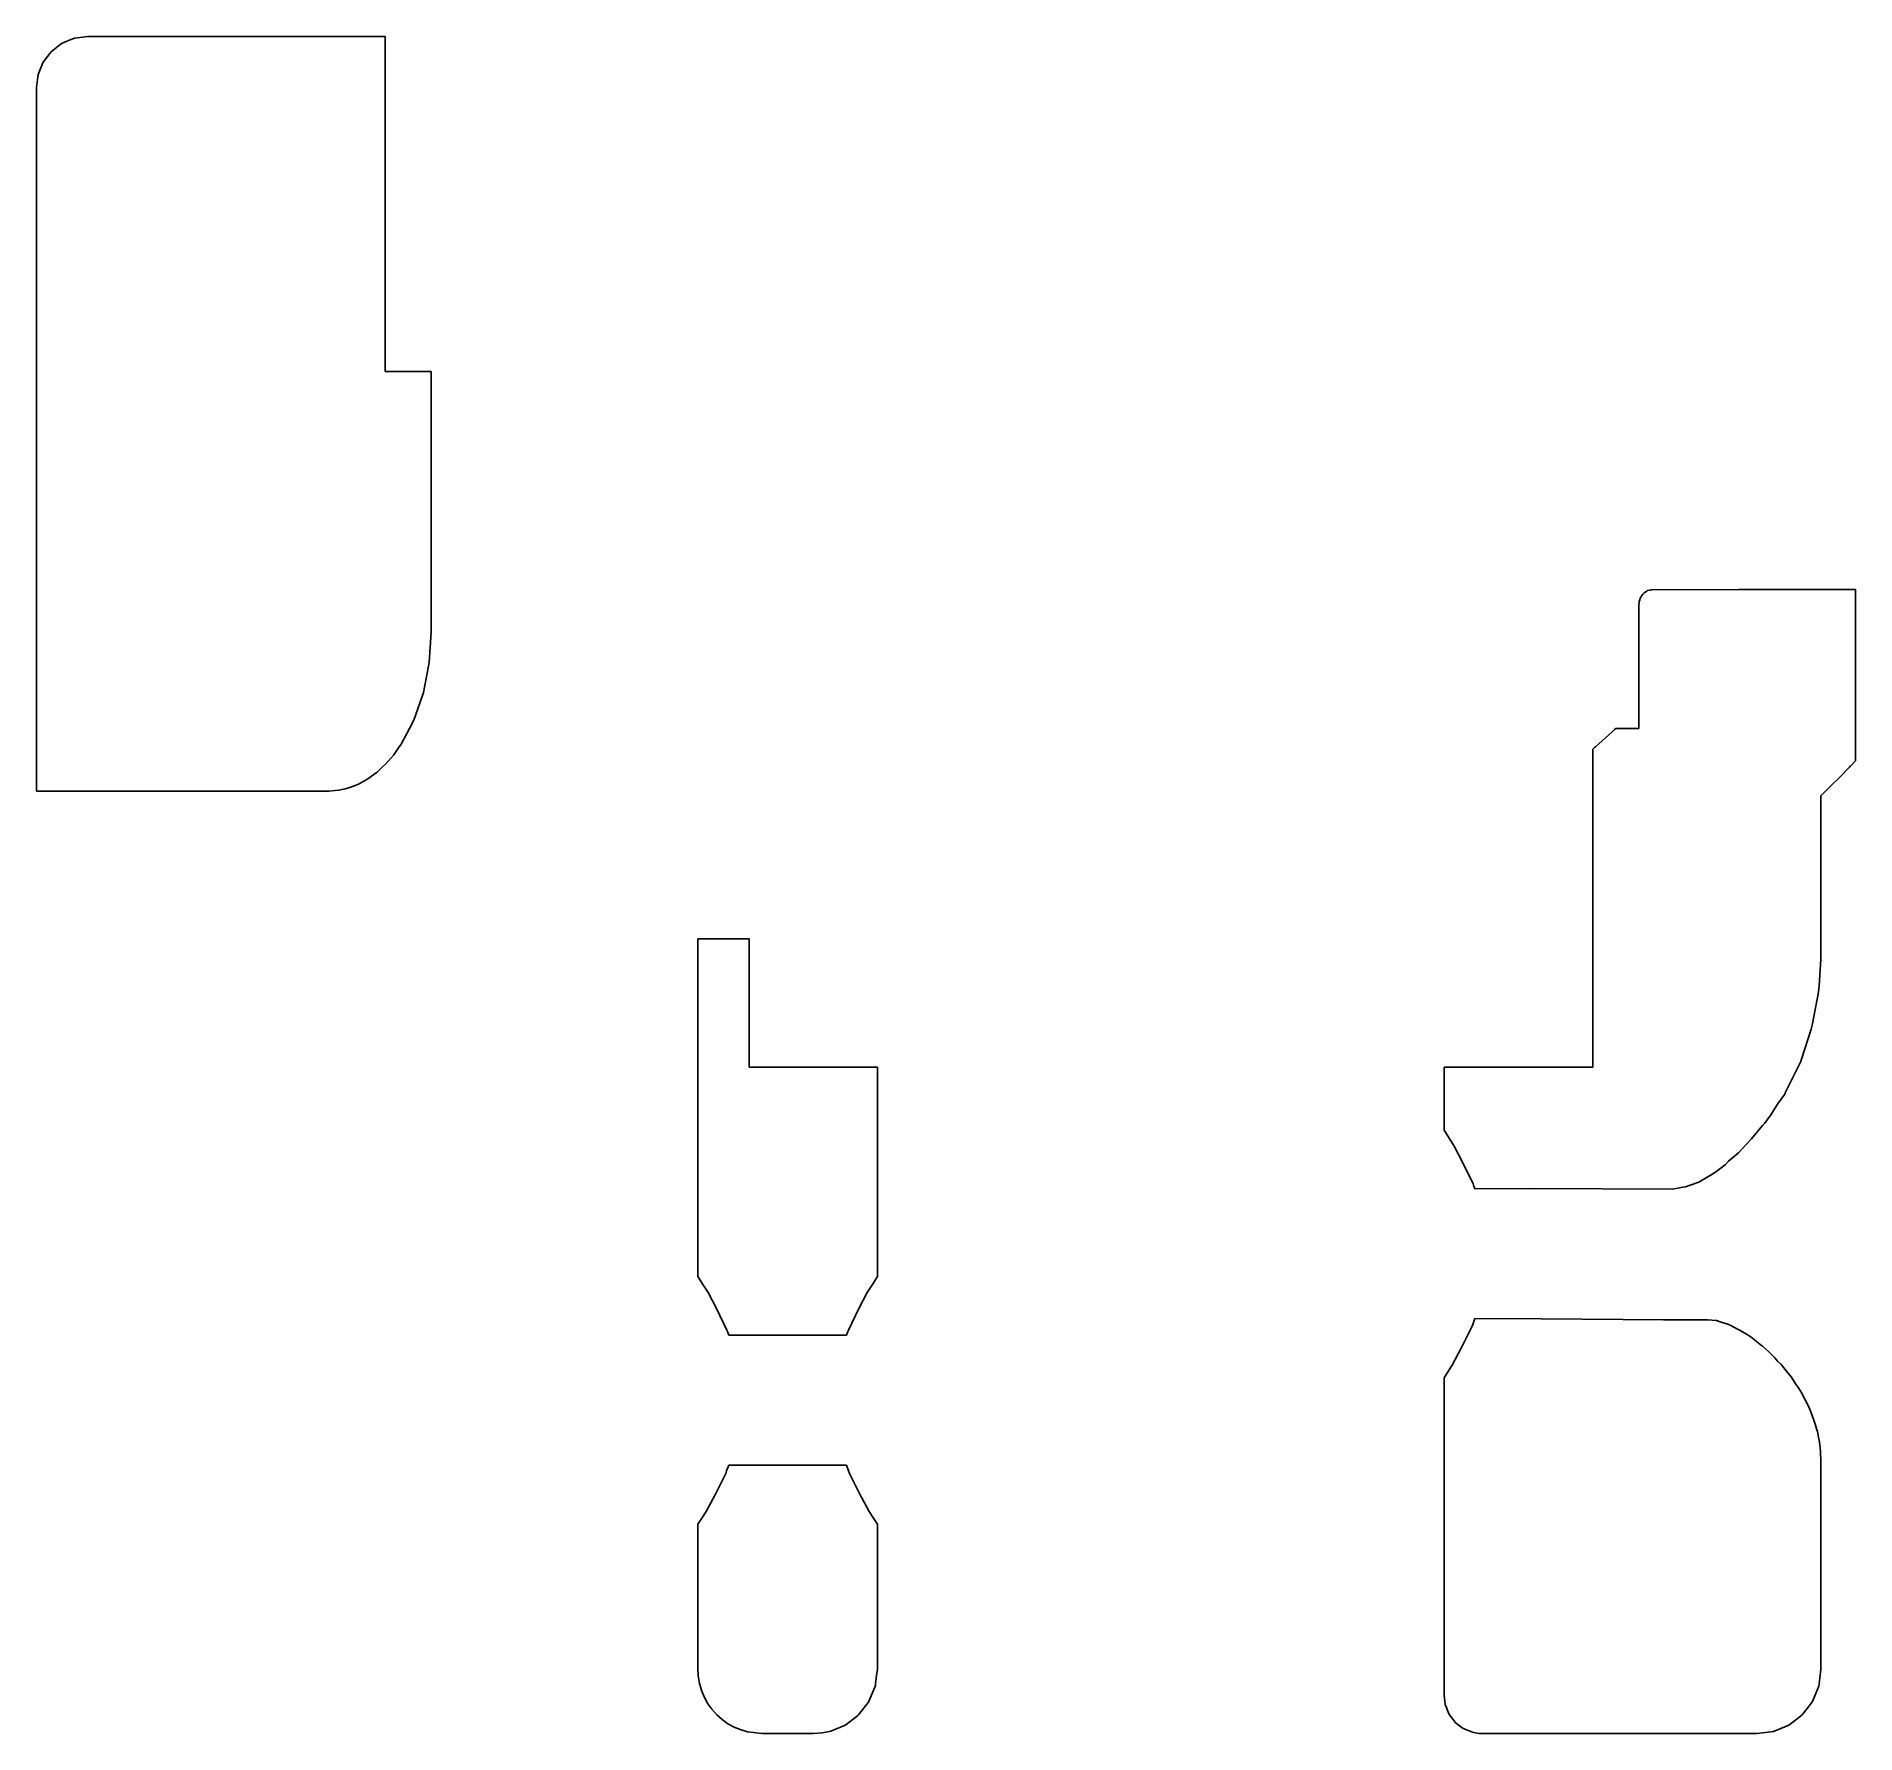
# Model space of a CAD drawing. Header units: metres. Extents: x 2.4 to 73.4, y -16 to 50.2.
import ezdxf

# ---------------------------------------------------------------- set-up
doc = ezdxf.new("R2010")
doc.units = ezdxf.units.M

msp = doc.modelspace()

# ---------------------------------------------------------------- linework, layer by layer
for p, q in [((2.986, 49.614), (3.32, 49.871)), ((3.32, 49.871), (3.4, 49.932)), ((3.4, 49.932), (3.789, 50.093)), ((3.789, 50.093), (3.882, 50.132)), ((3.882, 50.132), (4.3, 50.187)), ((4.3, 50.187), (4.4, 50.2)), ((4.4, 50.2), (6.275, 50.2)), ((6.275, 50.2), (6.419, 50.2)), ((6.419, 50.2), (6.577, 50.2)), ((6.577, 50.2), (6.736, 50.2)), ((6.736, 50.2), (6.875, 50.2)), ((6.875, 50.2), (6.977, 50.2)), ((6.977, 50.2), (14.048, 50.2)), ((14.048, 50.2), (14.143, 50.2)), ((14.143, 50.2), (14.264, 50.2)), ((14.264, 50.2), (14.397, 50.2)), ((14.397, 50.2), (14.524, 50.2)), ((14.524, 50.2), (14.636, 50.2)), ((14.636, 50.2), (16, 50.2)), ((16, 50.2), (16, 46.162)), ((2.468, 48.718), (2.629, 49.107)), ((2.629, 49.107), (2.668, 49.2)), ((2.668, 49.2), (2.924, 49.534)), ((2.924, 49.534), (2.986, 49.614)), ((2.4, 48.2), (2.455, 48.618)), ((2.455, 48.618), (2.468, 48.718)), ((2.4, 45.779), (2.4, 48.2)), ((16, 46.162), (16, 45.2)), ((2.4, 44.912), (2.4, 45.779)), ((2.4, 44.04), (2.4, 44.912)), ((16, 45.2), (16, 44.932)), ((16, 44.932), (16, 44.142)), ((2.4, 44.017), (2.4, 44.04)), ((2.4, 43.994), (2.4, 44.017)), ((2.4, 43.157), (2.4, 43.994)), ((16, 44.142), (16, 43.836)), ((16, 43.836), (16, 43.073)), ((2.4, 43.129), (2.4, 43.157)), ((2.4, 42.671), (2.4, 43.129)), ((2.4, 41.835), (2.4, 42.671)), ((16, 43.073), (16, 42.672)), ((16, 42.672), (16, 41.983)), ((16, 41.983), (16, 41.421)), ((2.4, 41.141), (2.4, 41.835)), ((16, 41.421), (16, 40.851)), ((2.4, 40.619), (2.4, 41.141)), ((2.4, 38.67), (2.4, 40.619)), ((16, 40.851), (16, 40.06)), ((16, 40.06), (16, 39.652)), ((16, 39.652), (16, 38.549)), ((16, 39.652), (16, 39.652)), ((2.4, 38.048), (2.4, 38.67)), ((16, 38.549), (16, 37.132)), ((2.4, 37.603), (2.4, 38.048)), ((2.4, 31.558), (2.4, 37.603)), ((16, 37.132), (16.297, 37.132)), ((16.297, 37.132), (17.8, 37.132)), ((17.8, 37.132), (17.8, 36.412)), ((17.8, 36.412), (17.8, 33.187)), ((17.8, 33.187), (17.8, 31.289)), ((2.4, 28.403), (2.4, 31.558)), ((17.8, 31.289), (17.8, 30.106)), ((17.8, 30.106), (17.8, 28.705)), ((2.4, 25.788), (2.4, 28.403)), ((17.8, 28.705), (17.8, 26.989)), ((65.012, 28.392), (64.981, 28.343)), ((65.053, 28.448), (65.012, 28.392)), ((65.106, 28.497), (65.053, 28.448)), ((65.141, 28.528), (65.106, 28.497)), ((65.204, 28.565), (65.141, 28.528)), ((65.239, 28.583), (65.204, 28.565)), ((65.309, 28.605), (65.239, 28.583)), ((65.364, 28.611), (65.309, 28.605)), ((65.397, 28.615), (65.364, 28.611)), ((65.4, 28.615), (65.397, 28.615)), ((68.813, 28.625), (65.4, 28.615)), ((73.345, 28.627), (68.813, 28.625)), ((73.349, 26.233), (73.345, 28.627)), ((64.905, 28.078), (64.9, 28.022)), ((64.9, 28.022), (64.9, 27.967)), ((64.9, 27.967), (64.9, 25.761)), ((64.914, 28.158), (64.905, 28.078)), ((64.93, 28.218), (64.914, 28.158)), ((64.953, 28.283), (64.93, 28.218)), ((64.981, 28.343), (64.953, 28.283)), ((17.8, 26.989), (17.773, 26.563)), ((17.773, 26.563), (17.723, 25.775)), ((2.4, 20.766), (2.4, 25.788)), ((17.723, 25.775), (17.643, 25.366)), ((64.9, 25.761), (64.9, 24.312)), ((73.351, 21.942), (73.349, 26.233)), ((17.643, 25.366), (17.496, 24.608)), ((17.366, 24.23), (17.126, 23.532)), ((17.496, 24.608), (17.366, 24.23)), ((64.9, 24.312), (64.9, 23.791)), ((17.126, 23.532), (16.951, 23.201)), ((64.9, 23.791), (64.9, 23.504)), ((64.9, 23.504), (64.9, 23.2)), ((16.951, 23.201), (16.628, 22.589)), ((63.851, 23.076), (63.204, 22.494)), ((63.903, 23.123), (63.851, 23.076)), ((63.951, 23.166), (63.903, 23.123)), ((63.971, 23.184), (63.951, 23.166)), ((63.988, 23.2), (63.971, 23.184)), ((64.677, 23.2), (63.988, 23.2)), ((64.9, 23.2), (64.677, 23.2)), ((16.227, 22.051), (16.022, 21.815)), ((16.338, 22.179), (16.227, 22.051)), ((16.526, 22.445), (16.338, 22.179)), ((16.628, 22.589), (16.526, 22.445)), ((63.101, 22.401), (63.1, 22.4)), ((63.1, 22.4), (63.1, 18.728)), ((63.105, 22.404), (63.101, 22.401)), ((63.111, 22.41), (63.105, 22.404)), ((63.119, 22.417), (63.111, 22.41)), ((63.129, 22.426), (63.119, 22.417)), ((63.142, 22.438), (63.129, 22.426)), ((63.171, 22.464), (63.142, 22.438)), ((63.204, 22.494), (63.171, 22.464)), ((15.561, 21.41), (15.331, 21.24)), ((15.686, 21.501), (15.561, 21.41)), ((15.904, 21.705), (15.686, 21.501)), ((16.022, 21.815), (15.904, 21.705)), ((72.372, 20.949), (72.742, 21.325)), ((72.742, 21.325), (73.111, 21.699)), ((73.111, 21.699), (73.155, 21.743)), ((73.111, 21.699), (73.111, 21.699)), ((73.155, 21.743), (73.161, 21.749)), ((73.161, 21.749), (73.351, 21.942)), ((9.799, 20.766), (2.4, 20.766)), ((13.8, 20.766), (9.799, 20.766)), ((14.054, 20.786), (13.8, 20.766)), ((14.192, 20.796), (14.054, 20.786)), ((14.444, 20.855), (14.192, 20.796)), ((14.58, 20.886), (14.444, 20.855)), ((14.827, 20.982), (14.58, 20.886)), ((14.961, 21.034), (14.827, 20.982)), ((15.201, 21.168), (14.961, 21.034)), ((15.331, 21.24), (15.201, 21.168)), ((72, 20.572), (72.372, 20.949)), ((72, 17.318), (72, 20.572)), ((63.1, 18.728), (63.1, 10)), ((72, 16.989), (72, 17.318)), ((72, 14.478), (72, 16.989)), ((28.2, 12.545), (28.2, 15)), ((28.2, 15), (28.551, 15)), ((28.551, 15), (30.2, 15)), ((30.2, 15), (30.2, 14.59)), ((30.2, 14.59), (30.2, 12.651)), ((71.926, 13.164), (71.99, 14.198)), ((71.99, 14.198), (72, 14.477)), ((72, 14.477), (72, 14.478)), ((72, 14.477), (72, 14.477)), ((71.863, 12.717), (71.902, 12.938)), ((71.902, 12.938), (71.926, 13.164)), ((28.2, 10.838), (28.2, 12.545)), ((30.2, 12.651), (30.2, 12.605)), ((30.2, 12.605), (30.2, 12.393)), ((30.2, 12.393), (30.2, 12.347)), ((30.2, 12.347), (30.2, 12.136)), ((30.2, 12.136), (30.2, 12.093)), ((30.2, 12.093), (30.2, 11.896)), ((71.659, 11.633), (71.863, 12.717)), ((30.2, 11.896), (30.2, 11.859)), ((30.2, 11.859), (30.2, 11.69)), ((30.2, 11.69), (30.2, 11.661)), ((30.2, 11.661), (30.2, 11.533)), ((30.2, 11.533), (30.2, 11.271)), ((71.238, 10.311), (71.619, 11.475)), ((71.619, 11.475), (71.659, 11.633)), ((28.2, 10.661), (28.2, 10.838)), ((28.2, 9.448), (28.2, 10.661)), ((30.2, 11.271), (30.2, 10)), ((30.2, 10), (31.491, 10)), ((31.491, 10), (35.2, 10)), ((35.2, 10), (35.2, 8.97)), ((35.2, 10), (35.2, 10)), ((60.562, 10), (57.3, 10)), ((57.3, 10), (57.3, 8.228)), ((60.632, 10), (60.562, 10)), ((62.326, 10), (60.632, 10)), ((63.1, 10), (62.326, 10)), ((70.609, 8.99), (71.171, 10.133)), ((71.171, 10.133), (71.208, 10.22)), ((71.208, 10.22), (71.238, 10.311)), ((28.2, 3.317), (28.2, 9.448)), ((35.2, 8.97), (35.2, 2.909)), ((70.043, 8.132), (70.31, 8.557)), ((70.31, 8.557), (70.585, 8.948)), ((70.585, 8.948), (70.598, 8.968)), ((70.598, 8.968), (70.609, 8.99)), ((57.3, 8.228), (57.3, 7.536)), ((69.792, 7.796), (70.043, 8.132)), ((57.3, 7.536), (57.523, 7.19)), ((57.523, 7.19), (57.697, 6.914)), ((69.077, 6.982), (69.296, 7.196)), ((69.296, 7.196), (69.722, 7.718)), ((69.722, 7.718), (69.792, 7.796)), ((57.697, 6.914), (58.022, 6.289)), ((68.399, 6.322), (68.787, 6.658)), ((68.787, 6.658), (69.077, 6.982)), ((58.022, 6.289), (58.431, 5.446)), ((67.231, 5.504), (67.588, 5.721)), ((67.588, 5.721), (67.747, 5.802)), ((67.747, 5.802), (67.951, 5.954)), ((67.951, 5.954), (68.268, 6.19)), ((68.268, 6.19), (68.399, 6.322)), ((58.431, 5.446), (58.453, 5.389)), ((58.453, 5.389), (58.5, 5.247)), ((58.5, 5.247), (60.707, 5.267)), ((60.707, 5.267), (66.212, 5.235)), ((66.212, 5.235), (66.616, 5.311)), ((66.616, 5.311), (66.715, 5.327)), ((66.715, 5.327), (66.942, 5.405)), ((66.942, 5.405), (67.231, 5.504)), ((28.2, 1.826), (28.2, 3.317)), ((35.2, 2.909), (35.2, 1.826)), ((28.423, 1.48), (28.2, 1.826)), ((28.597, 1.204), (28.423, 1.48)), ((34.977, 1.48), (34.803, 1.204)), ((35.2, 1.826), (34.977, 1.48)), ((28.922, 0.58), (28.597, 1.204)), ((34.803, 1.204), (34.478, 0.58)), ((29.331, -0.263), (28.922, 0.58)), ((34.478, 0.58), (34.069, -0.263)), ((58.5, 0.187), (58.421, -0.043)), ((61.091, 0.173), (58.5, 0.187)), ((65.861, 0.144), (61.091, 0.173)), ((67.515, 0.145), (65.861, 0.144)), ((67.575, 0.139), (67.515, 0.145)), ((67.927, 0.108), (67.575, 0.139)), ((68.14, 0.042), (67.927, 0.108)), ((68.369, -0.03), (68.14, 0.042)), ((29.353, -0.32), (29.331, -0.263)), ((29.4, -0.463), (29.353, -0.32)), ((33.318, -0.463), (29.4, -0.463)), ((34, -0.463), (33.318, -0.463)), ((34.047, -0.32), (34, -0.463)), ((34.069, -0.263), (34.047, -0.32)), ((58.383, -0.14), (57.982, -0.945)), ((58.421, -0.043), (58.383, -0.14)), ((68.482, -0.087), (68.369, -0.03)), ((68.748, -0.223), (68.482, -0.087)), ((68.806, -0.249), (68.748, -0.223)), ((68.826, -0.258), (68.806, -0.249)), ((69.115, -0.437), (68.826, -0.258)), ((69.278, -0.538), (69.115, -0.437)), ((69.406, -0.642), (69.278, -0.538)), ((69.622, -0.817), (69.406, -0.642)), ((57.982, -0.945), (57.618, -1.63)), ((69.685, -0.863), (69.622, -0.817)), ((69.715, -0.885), (69.685, -0.863)), ((69.947, -1.096), (69.715, -0.885)), ((70.125, -1.26), (69.947, -1.096)), ((70.197, -1.341), (70.125, -1.26)), ((70.309, -1.468), (70.197, -1.341)), ((57.476, -1.851), (57.3, -2.12)), ((57.3, -2.12), (57.3, -3.6)), ((57.618, -1.63), (57.476, -1.851)), ((70.433, -1.595), (70.309, -1.468)), ((70.5, -1.666), (70.433, -1.595)), ((70.653, -1.857), (70.5, -1.666)), ((70.836, -2.09), (70.653, -1.857)), ((70.861, -2.129), (70.836, -2.09)), ((70.902, -2.193), (70.861, -2.129)), ((71.05, -2.404), (70.902, -2.193)), ((71.128, -2.518), (71.05, -2.404)), ((71.224, -2.686), (71.128, -2.518)), ((71.376, -2.957), (71.224, -2.686)), ((71.385, -2.977), (71.376, -2.957)), ((71.403, -3.016), (71.385, -2.977)), ((71.523, -3.265), (71.403, -3.016)), ((71.579, -3.383), (71.523, -3.265)), ((71.646, -3.558), (71.579, -3.383)), ((57.3, -3.6), (57.3, -5.391)), ((71.74, -3.81), (71.646, -3.558)), ((71.753, -3.857), (71.74, -3.81)), ((71.785, -3.971), (71.753, -3.857)), ((71.838, -4.151), (71.785, -3.971)), ((71.859, -4.221), (71.838, -4.151)), ((71.904, -4.442), (71.859, -4.221)), ((71.94, -4.617), (71.904, -4.442)), ((71.954, -4.734), (71.94, -4.617)), ((71.986, -5.002), (71.954, -4.734)), ((29.321, -5.753), (29.4, -5.523)), ((29.4, -5.523), (30.505, -5.523)), ((30.505, -5.523), (34, -5.523)), ((34, -5.523), (34.079, -5.753)), ((57.3, -5.391), (57.3, -6.781)), ((71.987, -5.037), (71.986, -5.002)), ((72, -5.35), (71.987, -5.037)), ((72, -6.119), (72, -5.35)), ((28.882, -6.655), (29.283, -5.85)), ((29.283, -5.85), (29.321, -5.753)), ((34.079, -5.753), (34.117, -5.85)), ((34.117, -5.85), (34.518, -6.655)), ((72, -7.19), (72, -6.119)), ((28.518, -7.339), (28.882, -6.655)), ((34.518, -6.655), (34.882, -7.339)), ((57.3, -6.781), (57.3, -7.823)), ((28.2, -7.83), (28.376, -7.561)), ((28.376, -7.561), (28.518, -7.339)), ((28.518, -7.339), (28.518, -7.339)), ((34.882, -7.339), (35.024, -7.561)), ((35.024, -7.561), (35.2, -7.83)), ((72, -8.123), (72, -7.19)), ((28.2, -9.138), (28.2, -7.83)), ((35.2, -7.83), (35.2, -8.86)), ((57.3, -7.823), (57.3, -8.578)), ((72, -8.838), (72, -8.123)), ((72, -8.123), (72, -8.123)), ((28.2, -10.49), (28.2, -9.138)), ((35.2, -8.86), (35.2, -10.036)), ((57.3, -8.578), (57.3, -8.716)), ((57.3, -8.716), (57.3, -9.262)), ((72, -9.368), (72, -8.838)), ((57.3, -9.262), (57.3, -9.399)), ((57.3, -9.399), (57.3, -14.177)), ((72, -9.932), (72, -9.368)), ((72, -10.034), (72, -9.932)), ((28.2, -11.371), (28.2, -10.49)), ((35.2, -10.036), (35.2, -10.888)), ((72, -13.5), (72, -10.034)), ((35.2, -10.888), (35.2, -11.472)), ((28.2, -11.929), (28.2, -11.371)), ((28.2, -12.27), (28.2, -11.929)), ((35.2, -11.472), (35.2, -11.844)), ((35.2, -11.844), (35.2, -12.054)), ((35.2, -12.054), (35.2, -13.5)), ((28.2, -12.46), (28.2, -12.27)), ((28.2, -13.5), (28.2, -12.46)), ((28.21, -13.699), (28.2, -13.5)), ((28.212, -13.745), (28.21, -13.699)), ((28.239, -13.895), (28.212, -13.745)), ((28.262, -14.047), (28.239, -13.895)), ((28.35, -14.338), (28.262, -14.047)), ((35.101, -14.189), (34.885, -14.711)), ((35.12, -14.125), (35.101, -14.189)), ((35.125, -14.092), (35.12, -14.125)), ((35.127, -14.058), (35.125, -14.092)), ((35.169, -13.739), (35.127, -14.058)), ((35.197, -13.563), (35.169, -13.739)), ((35.2, -13.5), (35.197, -13.563)), ((57.3, -14.177), (57.3, -14.261)), ((71.786, -14.458), (71.915, -14.147)), ((71.915, -14.147), (71.956, -13.834)), ((71.956, -13.834), (72, -13.5)), ((28.446, -14.569), (28.35, -14.338)), ((28.587, -14.834), (28.446, -14.569)), ((28.745, -15.04), (28.587, -14.834)), ((34.854, -14.768), (34.508, -15.218)), ((34.885, -14.711), (34.854, -14.768)), ((57.3, -14.261), (57.3, -14.5)), ((57.3, -14.5), (57.326, -14.737)), ((57.326, -14.737), (57.348, -14.862)), ((57.348, -14.862), (57.351, -14.888)), ((57.351, -14.888), (57.474, -15.184)), ((71.46, -15.017), (71.665, -14.75)), ((71.665, -14.75), (71.786, -14.458)), ((28.932, -15.268), (28.745, -15.04)), ((29.145, -15.443), (28.932, -15.268)), ((29.372, -15.616), (29.145, -15.443)), ((34.422, -15.305), (33.967, -15.655)), ((34.468, -15.268), (34.422, -15.305)), ((34.508, -15.218), (34.468, -15.268)), ((57.474, -15.184), (57.501, -15.25)), ((57.501, -15.25), (57.696, -15.504)), ((57.696, -15.504), (57.739, -15.561)), ((57.739, -15.561), (57.993, -15.755)), ((70.75, -15.665), (71, -15.473)), ((71, -15.473), (71.268, -15.268)), ((71.268, -15.268), (71.46, -15.017)), ((29.609, -15.743), (29.372, -15.616)), ((29.886, -15.858), (29.609, -15.743)), ((30.136, -15.934), (29.886, -15.858)), ((30.375, -15.957), (30.136, -15.934)), ((30.575, -15.988), (30.375, -15.957)), ((30.7, -16), (30.575, -15.988)), ((32.039, -16), (30.7, -16)), ((32.7, -16), (32.039, -16)), ((33.048, -15.966), (32.7, -16)), ((33.33, -15.919), (33.048, -15.966)), ((33.382, -15.903), (33.33, -15.919)), ((33.917, -15.682), (33.382, -15.903)), ((33.967, -15.655), (33.917, -15.682)), ((57.993, -15.755), (58.05, -15.799)), ((58.05, -15.799), (58.346, -15.922)), ((58.346, -15.922), (58.412, -15.949)), ((58.412, -15.949), (58.521, -15.968)), ((58.521, -15.968), (58.659, -15.993)), ((58.659, -15.993), (58.677, -15.995)), ((58.677, -15.995), (58.695, -15.996)), ((58.695, -15.996), (58.738, -15.999)), ((58.738, -15.999), (58.756, -15.999)), ((58.756, -15.999), (58.8, -16)), ((58.8, -16), (66.944, -16)), ((66.944, -16), (69.5, -16)), ((69.5, -16), (69.834, -15.956)), ((69.834, -15.956), (70.147, -15.915)), ((70.147, -15.915), (70.439, -15.794)), ((70.439, -15.794), (70.75, -15.665))]:
    msp.add_line(p, q)

doc.saveas('drawing.dxf')
